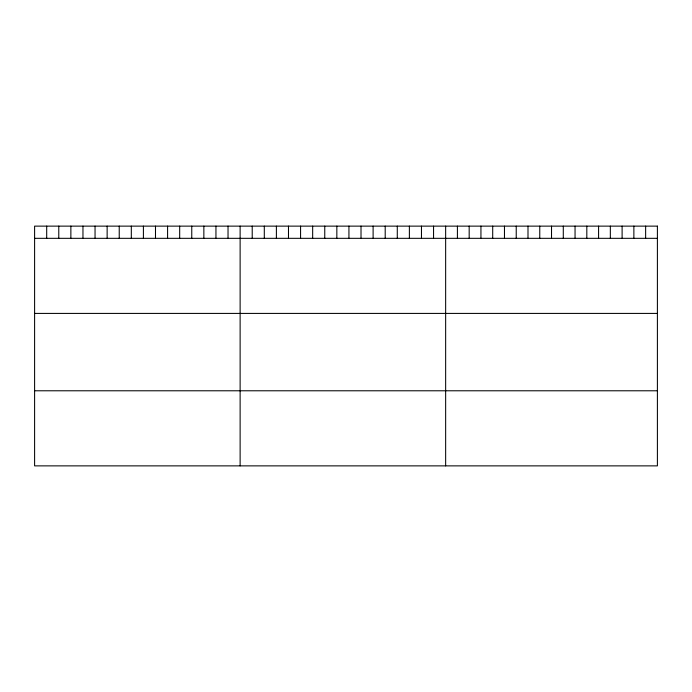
<?xml version="1.0" encoding="UTF-8"?>
<svg xmlns="http://www.w3.org/2000/svg" width="692" height="692" viewBox="0 0 692 692"><rect width="100%" height="100%" fill="white"/><g stroke="black" fill="none" stroke-linecap="round" stroke-linejoin="round"><path stroke-width="1.04" d="M34.6 238.325L657.4 238.325M34.6 313.415L657.4 313.415M34.6 390.781L657.4 390.781M645.636 226.128L645.636 238.325M633.872 226.128L633.872 238.325M622.108 226.128L622.108 238.325M610.344 226.128L610.344 238.325M598.58 226.128L598.58 238.325M586.816 226.128L586.816 238.325M575.052 226.128L575.052 238.325M563.288 226.128L563.288 238.325M551.524 226.128L551.524 238.325M539.76 226.128L539.76 238.325M527.996 226.128L527.996 238.325M516.232 226.128L516.232 238.325M504.468 226.128L504.468 238.325M492.704 226.128L492.704 238.325M480.94 226.128L480.94 238.325M469.176 226.128L469.176 238.325M457.412 226.128L457.412 238.325M445.648 226.128L445.648 465.872M433.555 226.128L433.555 238.325M421.471 226.128L421.471 238.325M409.379 226.128L409.379 238.325M397.286 226.128L397.286 238.325M385.202 226.128L385.202 238.325M373.109 226.128L373.109 238.325M361.016 226.128L361.016 238.325M348.932 226.128L348.932 238.325M336.84 226.128L336.84 238.325M324.756 226.128L324.756 238.325M312.663 226.128L312.663 238.325M300.57 226.128L300.57 238.325M288.486 226.128L288.486 238.325M276.393 226.128L276.393 238.325M264.301 226.128L264.301 238.325M252.217 226.128L252.217 238.325M240.124 226.128L240.124 465.872M228.031 226.128L228.031 238.325M215.947 226.128L215.947 238.325M203.855 226.128L203.855 238.325M191.762 226.128L191.762 238.325M179.678 226.128L179.678 238.325M167.585 226.128L167.585 238.325M155.492 226.128L155.492 238.325M143.408 226.128L143.408 238.325M131.316 226.128L131.316 238.325M119.232 226.128L119.232 238.325M107.139 226.128L107.139 238.325M95.046 226.128L95.046 238.325M82.962 226.128L82.962 238.325M70.869 226.128L70.869 238.325M58.777 226.128L58.777 238.325M46.693 226.128L46.693 238.325M657.4 226.128L34.6 226.128L34.6 465.872L657.4 465.872L657.4 226.128"/></g></svg>
